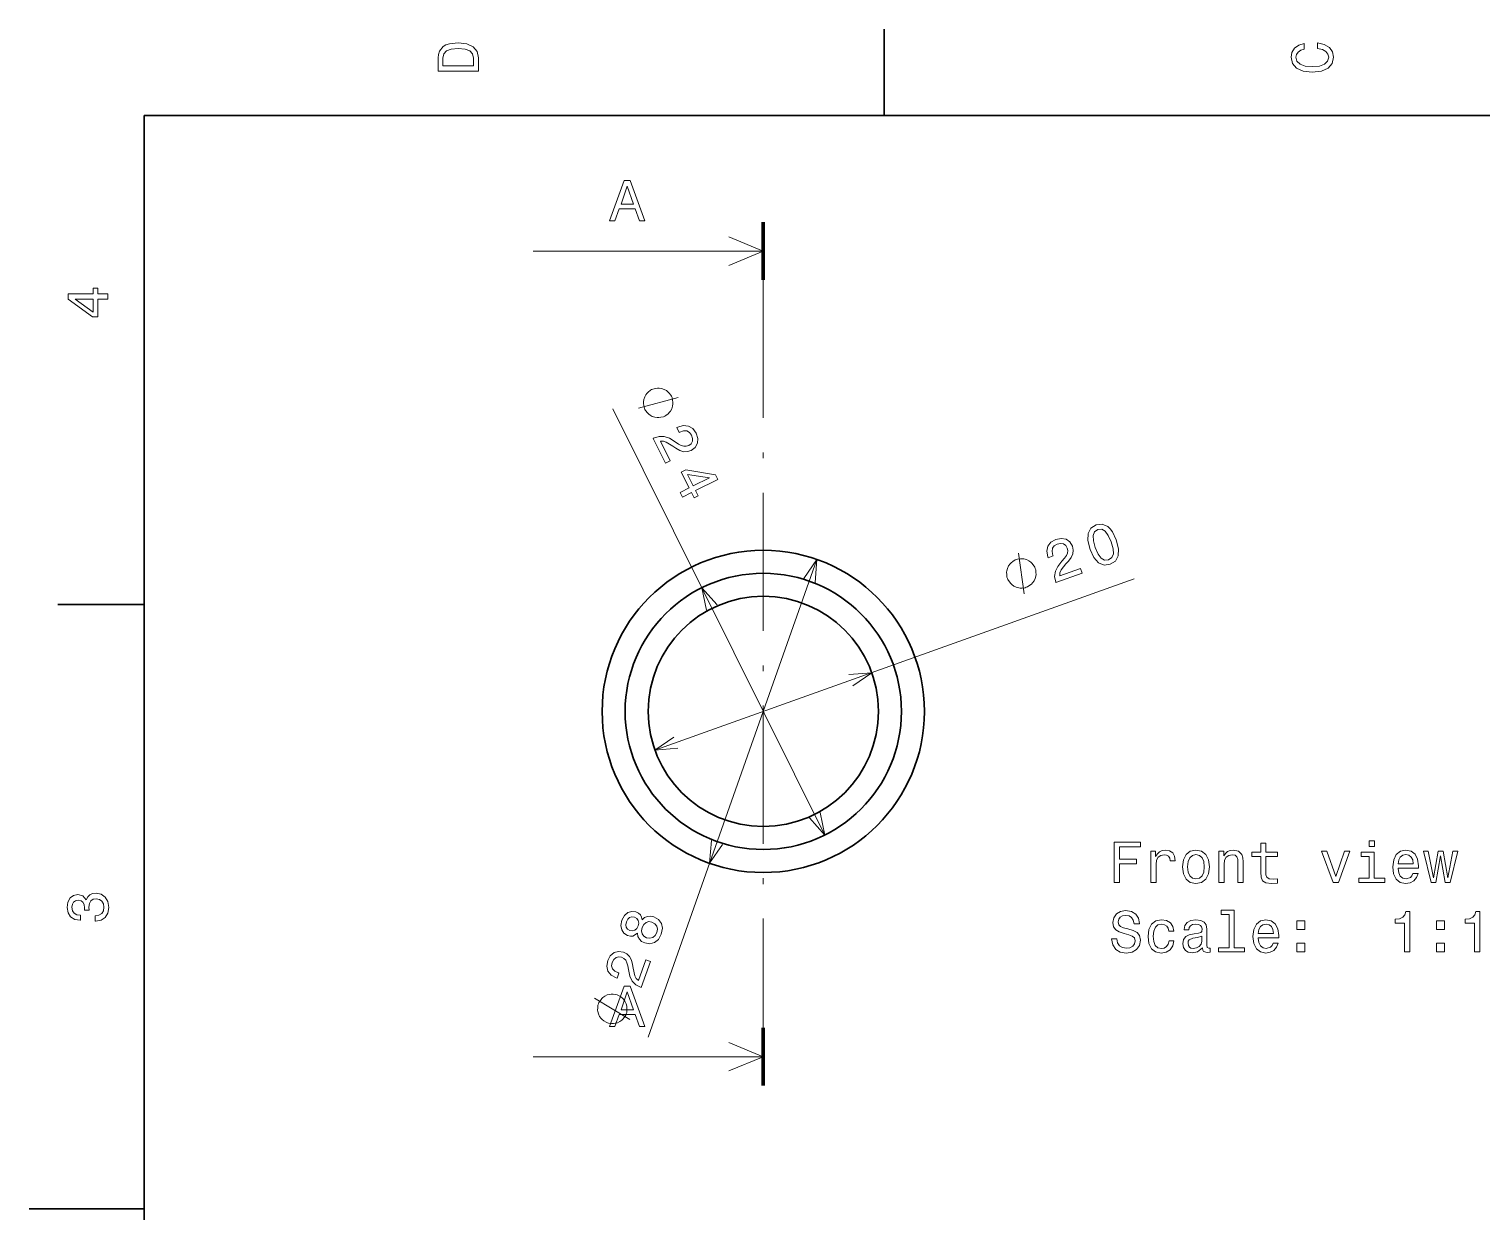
# Model space of a CAD drawing. Extents: x 0 to 297, y 0 to 210.
# Drawn here: x 0 to 126.2, y 104.7 to 207.5 of the extents above; entities that cross this region are included whole.
import ezdxf

# ---------------------------------------------------------------- set-up
doc = ezdxf.new("R2010")
doc.units = 0
doc.linetypes.add('DASHDOT', pattern=[18.5, 12, -3, 0.5, -3])

msp = doc.modelspace()

# ---------------------------------------------------------------- linework, layer by layer
at = {"color": 7, "lineweight": 35, "ltscale": 0.1875}
for p, q in [((74.300003, 200), (74.300003, 207.5)), ((10, 157.5), (2.5, 157.5))]:
    msp.add_line(p, q, dxfattribs=at)
at = {"color": 7, "lineweight": 35}
for p, q in [((287, 200), (10, 200)), ((10, 200), (10, 10))]:
    msp.add_line(p, q, dxfattribs=at)
at = {"color": 7, "lineweight": 100, "ltscale": 0.125}
for p, q in [((63.7854, 190.71138), (63.7854, 185.71138)), ((63.7854, 115.71138), (63.7854, 120.71138))]:
    msp.add_line(p, q, dxfattribs=at)
at = {"color": 7, "lineweight": 13}
for p, q in [((63.7854, 188.21138), (43.7854, 188.21138)), ((50.727905, 174.498596), (69.123779, 137.464203)), ((53.778294, 119.907715), (68.452171, 161.410675)), ((54.36821, 144.847382), (95.99334, 159.716675)), ((63.7854, 118.21138), (43.7854, 118.21138))]:
    msp.add_line(p, q, dxfattribs=at)
at = {"color": 7, "linetype": 'DASHDOT', "lineweight": 13}
msp.add_line((63.7854, 185.71138), (63.7854, 120.71138), dxfattribs=at)
at = {"color": 7, "lineweight": 35, "ltscale": 0.25}
msp.add_line((10, 105), (0, 105), dxfattribs=at)
at = {"color": 7, "lineweight": 13}
for points in [[(35.533215, 204.994965), (35.533215, 203.829971), (39.033215, 203.829971), (39.033215, 204.994965), (38.922264, 205.544678), (38.584366, 205.953171), (38.034657, 206.205338), (37.283215, 206.296112), (36.516644, 206.215424), (36.21405, 206.114563), (35.971977, 205.973343), (35.644165, 205.56485), (35.563473, 205.297562)], [(35.951801, 204.959656), (36.027451, 205.342941), (36.259438, 205.605194), (36.672985, 205.761536), (37.283215, 205.811966), (37.873272, 205.756485), (38.286816, 205.600143), (38.533936, 205.332855), (38.614628, 204.959656), (38.614628, 204.298996), (35.951801, 204.298996)], [(111.93206, 205.817017), (112.35569, 205.716141), (112.658287, 205.549713), (112.844887, 205.317734), (112.905403, 205.045395), (112.814629, 204.71759), (112.54229, 204.460388), (112.098488, 204.28891), (111.483215, 204.233429), (110.872986, 204.28891), (110.424141, 204.455338), (110.151802, 204.71254), (110.055984, 205.045395), (110.106415, 205.287476), (110.247627, 205.494247), (110.474571, 205.655624), (110.787247, 205.766571), (110.787247, 206.245682), (110.308144, 206.094391), (109.94503, 205.832138), (109.718086, 205.474075), (109.637398, 205.045395), (109.763474, 204.510818), (110.116501, 204.10231), (110.696472, 203.840057), (111.483215, 203.749283), (112.269958, 203.840057), (112.84993, 204.10231), (113.208, 204.510818), (113.329041, 205.045395), (113.233215, 205.51442), (112.965927, 205.892654), (112.527161, 206.159943), (111.93206, 206.301163)], [(50.437073, 190.83638), (50.901051, 190.83638), (51.269203, 191.865204), (52.66618, 191.865204), (53.034336, 190.83638), (53.508396, 190.83638), (52.227417, 194.341431), (51.713009, 194.341431)], [(51.430588, 192.293869), (51.970215, 193.837097), (52.509838, 192.293869)], [(6.833213, 184.02739), (6.833213, 184.481277), (5.965778, 184.481277), (5.965778, 184.98056), (5.56232, 184.98056), (5.56232, 184.481277), (3.408862, 184.481277), (3.408862, 184.022339), (5.521974, 182.489197), (5.965778, 182.489197), (5.965778, 184.02739)], [(5.56232, 182.912827), (3.993876, 184.02739), (5.56232, 184.02739)], [(55.228218, 173.868134), (55.332703, 173.920029), (55.515728, 174.07608), (55.646507, 174.206177), (55.725044, 174.310318), (55.829872, 174.492661), (55.908749, 174.727234), (55.935383, 174.935867), (55.935726, 175.066299), (55.910118, 175.248978), (55.858559, 175.483902), (55.80666, 175.588394), (55.754757, 175.692886), (55.598713, 175.8759), (55.46862, 176.006683), (55.364475, 176.08522), (55.182137, 176.190048), (54.947556, 176.268921), (54.738926, 176.295563), (54.60849, 176.295898), (54.425808, 176.270294), (54.190884, 176.218735), (54.086399, 176.16684), (53.981911, 176.114929), (53.798889, 175.958893), (53.66811, 175.828796), (53.589577, 175.724655), (53.484745, 175.542313), (53.405869, 175.307724), (53.379234, 175.099106), (53.378891, 174.968658), (53.404499, 174.78598), (53.456059, 174.551056), (53.507957, 174.446579), (53.55986, 174.342087), (53.715904, 174.159058), (53.846001, 174.02829), (53.950142, 173.949753), (54.132481, 173.844925), (54.367062, 173.766037), (54.575691, 173.73941), (54.706131, 173.739059), (54.888809, 173.764679), (55.123734, 173.816238)], [(54.233673, 171.936569), (55.303848, 169.782104), (55.692284, 169.975052), (54.846462, 171.677841), (55.105862, 171.688446), (55.362782, 171.613342), (55.932503, 171.271271), (56.200375, 171.072098), (56.542667, 170.870468), (56.873947, 170.770355), (57.201012, 170.780777), (57.526066, 170.885925), (57.867329, 171.151184), (58.059982, 171.511536), (58.08815, 171.930969), (57.947247, 172.384674), (57.655083, 172.780136), (57.279018, 173.00441), (56.83482, 173.048431), (56.351768, 172.89859), (56.288532, 172.867172), (56.492699, 172.456146), (56.528831, 172.474106), (56.856159, 172.586014), (57.14257, 172.576233), (57.383575, 172.453812), (57.561142, 172.221039), (57.646103, 171.936646), (57.629658, 171.686325), (57.516327, 171.472366), (57.317444, 171.317261), (57.093971, 171.245682), (56.875191, 171.243988), (56.64983, 171.312256), (56.415611, 171.44368), (56.13871, 171.638367), (55.638802, 171.94191), (55.185898, 172.105484), (54.732574, 172.111176), (54.247223, 171.943298)], [(56.566521, 167.240097), (56.76844, 166.833603), (57.545311, 167.219498), (57.767426, 166.772339), (58.128761, 166.951828), (57.906647, 167.398972), (59.835281, 168.356979), (59.631119, 168.76799), (57.05658, 169.201019), (56.659107, 169.003586), (57.343391, 167.625992)], [(57.208904, 168.803665), (59.109425, 168.50322), (57.704727, 167.805481)], [(92.171288, 162.290604), (92.508888, 161.570419), (92.922119, 161.118225), (93.393677, 160.922516), (93.924927, 160.994476), (94.376785, 161.273697), (94.617615, 161.723892), (94.646072, 162.333862), (94.455704, 163.106644), (94.115051, 163.820389), (93.919632, 164.082611), (93.70488, 164.279022), (93.233315, 164.474731), (92.705116, 164.409225), (92.250214, 164.12355), (92.011078, 163.66861), (91.977867, 163.056946)], [(89.213882, 159.418701), (91.479309, 160.227951), (91.333405, 160.636398), (89.542915, 159.996796), (89.562912, 160.255646), (89.667725, 160.501938), (90.07444, 161.027451), (90.303757, 161.270035), (90.544258, 161.586227), (90.682648, 161.903427), (90.710785, 162.229446), (90.644608, 162.564606), (90.421356, 162.934708), (90.086166, 163.168427), (89.672966, 163.245743), (89.205826, 163.15921), (88.77874, 162.915604), (88.51178, 162.568542), (88.415802, 162.132599), (88.507767, 161.635269), (88.531525, 161.568787), (88.963707, 161.723175), (88.950134, 161.761169), (88.877518, 162.09938), (88.920914, 162.38266), (89.070847, 162.60759), (89.322899, 162.756531), (89.615326, 162.807434), (89.861954, 162.761658), (90.061104, 162.623932), (90.191727, 162.408188), (90.236519, 162.177841), (90.212448, 161.960388), (90.118156, 161.744629), (89.960083, 161.527496), (89.734161, 161.275421), (89.373917, 160.814697), (89.158188, 160.384186), (89.09919, 159.934692), (89.208801, 159.432953)], [(92.627228, 162.453476), (92.459938, 163.041718), (92.431068, 163.497314), (92.558266, 163.815872), (92.845932, 164.01503), (93.189926, 164.041519), (93.490166, 163.875641), (93.7565, 163.504868), (93.999771, 162.943771), (94.168755, 162.350784), (94.197624, 161.895187), (94.070427, 161.57663), (93.785812, 161.383911), (93.438766, 161.350983), (93.138527, 161.516861), (92.872192, 161.887634)], [(87.412758, 160.633606), (87.373512, 160.743469), (87.240082, 160.943588), (87.126282, 161.08876), (87.032097, 161.179001), (86.863358, 161.304565), (86.639694, 161.410492), (86.435638, 161.461487), (86.306152, 161.477173), (86.121727, 161.473236), (85.88237, 161.449677), (85.772507, 161.410431), (85.662636, 161.371185), (85.462524, 161.237762), (85.317345, 161.123962), (85.227104, 161.02977), (85.101547, 160.861038), (84.995621, 160.63736), (84.944626, 160.433319), (84.928932, 160.303833), (84.932869, 160.1194), (84.956429, 159.880051), (84.995682, 159.770172), (85.034927, 159.660309), (85.16835, 159.460205), (85.28215, 159.315018), (85.376335, 159.224777), (85.545074, 159.099228), (85.768745, 158.993301), (85.972794, 158.942291), (86.10228, 158.926605), (86.286705, 158.930542), (86.526062, 158.954102), (86.635933, 158.993347), (86.745796, 159.032608), (86.945908, 159.166031), (87.091087, 159.279831), (87.181328, 159.374008), (87.306885, 159.542755), (87.412811, 159.766418), (87.463814, 159.970474), (87.4795, 160.09996), (87.475563, 160.284378), (87.452003, 160.523743)], [(94.269547, 133.354752), (94.738571, 133.354752), (94.738571, 134.963547), (96.211189, 134.963547), (96.211189, 135.382126), (94.738571, 135.382126), (94.738571, 136.431122), (96.549088, 136.431122), (96.549088, 136.854752), (94.269547, 136.854752)], [(106.998657, 135.593948), (106.998657, 134.23732), (107.028915, 133.798553), (107.170128, 133.495956), (107.452545, 133.319443), (107.931656, 133.258926), (108.456146, 133.284149), (108.456146, 133.667435), (108.072861, 133.637177), (107.724884, 133.677521), (107.538284, 133.803604), (107.457588, 134.015411), (107.442459, 134.312958), (107.442459, 135.593948), (108.456146, 135.593948), (108.456146, 135.972183), (107.442459, 135.972183), (107.442459, 136.763977), (106.998657, 136.763977), (106.998657, 135.972183), (106.232086, 135.972183), (106.232086, 135.593948)], [(116.883385, 136.975784), (116.414368, 136.975784), (116.414368, 136.471466), (116.883385, 136.471466)], [(97.461914, 133.354752), (97.905716, 133.354752), (97.905716, 134.903015), (97.951103, 135.276215), (98.087273, 135.543518), (98.309174, 135.704895), (98.606728, 135.760376), (98.828629, 135.725067), (98.995056, 135.624207), (99.095917, 135.452728), (99.131226, 135.220749), (99.58007, 135.220749), (99.519547, 135.629242), (99.353127, 135.921753), (99.075745, 136.098267), (98.697502, 136.158783), (98.4403, 136.118439), (98.218399, 136.017578), (98.021713, 135.8461), (97.865372, 135.61412), (97.865372, 136.062958), (97.461914, 136.062958)], [(100.200386, 134.706329), (100.281075, 134.091064), (100.513069, 133.637177), (100.881226, 133.354752), (101.375458, 133.258926), (101.864655, 133.354752), (102.232803, 133.632126), (102.464798, 134.086014), (102.550529, 134.706329), (102.464798, 135.321609), (102.232803, 135.780548), (101.864655, 136.057922), (101.375458, 136.158783), (100.881226, 136.057922), (100.513069, 135.775497), (100.281075, 135.321609)], [(100.654274, 134.71138), (100.699669, 135.165268), (100.840874, 135.493073), (101.067825, 135.694809), (101.375458, 135.765411), (101.678055, 135.694809), (101.904999, 135.498123), (102.046204, 135.165268), (102.096642, 134.71138), (102.046204, 134.252441), (101.904999, 133.919586), (101.678055, 133.717865), (101.375458, 133.652298), (101.067825, 133.717865), (100.840874, 133.919586), (100.699669, 134.252441)], [(103.367531, 133.354752), (103.81134, 133.354752), (103.81134, 134.918152), (103.856728, 135.276215), (104.002983, 135.538467), (104.229927, 135.69986), (104.532516, 135.760376), (104.774597, 135.709946), (104.925888, 135.573776), (105.001541, 135.346832), (105.026756, 135.044235), (105.026756, 133.354752), (105.470558, 133.354752), (105.470558, 135.13501), (105.450386, 135.493073), (105.359604, 135.790634), (105.062057, 136.062958), (104.598083, 136.158783), (104.340874, 136.123489), (104.124016, 136.027664), (103.937416, 135.866272), (103.791168, 135.649414), (103.791168, 136.062958), (103.367531, 136.062958)], [(113.28756, 133.354752), (113.756584, 133.354752), (114.745056, 136.062958), (114.286118, 136.062958), (113.524597, 133.879242), (112.74794, 136.062958), (112.283958, 136.062958)], [(116.868256, 133.727951), (116.868256, 135.972183), (115.728485, 135.972183), (115.728485, 135.593948), (116.424454, 135.593948), (116.424454, 133.727951), (115.51667, 133.727951), (115.51667, 133.354752), (117.786125, 133.354752), (117.786125, 133.727951)], [(118.935974, 134.580261), (120.711197, 134.580261), (120.716232, 134.787033), (120.635544, 135.367004), (120.413643, 135.80072), (120.060616, 136.062958), (119.591599, 136.158783), (119.13266, 136.057922), (118.77964, 135.775497), (118.552689, 135.316574), (118.472, 134.71138), (118.547653, 134.091064), (118.774597, 133.637177), (119.122574, 133.354752), (119.576469, 133.258926), (119.969841, 133.324493), (120.292603, 133.495956), (120.52964, 133.768295), (120.665802, 134.131409), (120.227043, 134.131409), (120.136261, 133.929672), (120.005142, 133.778381), (119.631943, 133.657349), (119.344482, 133.712814), (119.127625, 133.889328), (118.986412, 134.176804), (118.935974, 134.565125)], [(118.935974, 134.953461), (118.991455, 135.301437), (119.127625, 135.55864), (119.334396, 135.714981), (119.606728, 135.770462), (119.874016, 135.714981), (120.080788, 135.55864), (120.206871, 135.301437), (120.252258, 134.953461)], [(122.224159, 133.354752), (122.627617, 135.654465), (123.031082, 133.354752), (123.454712, 133.354752), (124.120415, 136.062958), (123.691742, 136.062958), (123.242889, 133.76326), (122.844482, 136.062958), (122.405716, 136.062958), (122.007301, 133.76326), (121.558456, 136.062958), (121.134827, 136.062958), (121.800529, 133.354752)], [(5.73379, 129.979111), (5.769093, 129.979111), (6.253242, 130.059799), (6.616354, 130.296829), (6.848343, 130.670029), (6.934078, 131.164276), (6.848343, 131.688766), (6.626441, 132.082138), (6.273415, 132.334305), (5.819525, 132.425079), (5.521974, 132.384735), (5.279899, 132.273788), (5.0933, 132.092224), (4.957133, 131.850143), (4.684798, 132.177963), (4.251081, 132.293961), (3.857709, 132.218307), (3.560158, 132.00145), (3.373559, 131.648422), (3.307997, 131.164276), (3.388689, 130.710388), (3.610591, 130.362396), (3.963617, 130.135452), (4.432637, 130.059799), (4.46794, 130.059799), (4.46794, 130.508652), (4.145173, 130.548996), (3.913184, 130.680115), (3.771974, 130.891937), (3.721542, 131.189484), (3.761888, 131.451736), (3.867795, 131.643372), (4.039265, 131.759369), (4.271254, 131.804764), (4.518372, 131.759369), (4.684798, 131.638336), (4.785663, 131.426514), (4.815922, 131.139053), (4.810879, 130.942368), (5.209294, 130.942368), (5.199208, 131.189484), (5.244596, 131.507217), (5.365634, 131.744247), (5.56232, 131.885452), (5.819525, 131.935883), (6.112032, 131.880417), (6.328891, 131.734161), (6.465058, 131.502167), (6.510447, 131.194534), (6.460014, 130.876801), (6.308718, 130.644821), (6.066643, 130.498566), (5.73379, 130.443085)], [(52.84623, 128.929749), (52.893627, 128.640198), (53.020226, 128.408203), (53.216225, 128.221222), (53.484989, 128.08876), (53.935062, 128.015213), (54.340477, 128.117935), (54.67577, 128.400574), (54.928074, 128.856995), (55.017036, 129.365799), (54.933907, 129.796387), (54.683159, 130.131104), (54.288563, 130.361542), (53.994579, 130.422699), (53.726292, 130.405212), (53.480335, 130.299606), (53.263145, 130.108948), (53.216278, 130.339478), (53.106438, 130.528091), (52.944824, 130.676163), (52.721928, 130.787079), (52.357441, 130.830353), (52.015812, 130.726471), (51.725571, 130.465347), (51.509384, 130.065704), (51.424648, 129.614243), (51.486259, 129.228714), (51.684998, 128.928436), (51.997368, 128.737762), (52.238758, 128.679153), (52.457527, 128.692749)], [(52.195114, 129.17601), (51.999352, 129.288025), (51.878036, 129.45929), (51.842068, 129.675278), (51.889763, 129.931213), (52.01186, 130.155518), (52.175591, 130.300888), (52.377602, 130.357849), (52.601944, 130.326675), (52.800777, 130.208221), (52.926849, 130.035278), (52.972328, 129.815933), (52.921555, 129.566422), (52.797779, 129.337372), (52.629292, 129.19368), (52.422527, 129.138397)], [(94.506584, 128.462814), (94.047646, 128.462814), (94.148514, 127.928238), (94.400673, 127.534866), (94.789001, 127.297836), (95.313499, 127.212105), (95.832954, 127.292793), (96.221283, 127.514694), (96.468399, 127.862679), (96.559174, 128.321609), (96.483528, 128.735153), (96.271713, 129.002441), (95.928772, 129.178955), (95.469841, 129.310089), (95.076469, 129.405899), (94.81926, 129.516861), (94.673012, 129.678238), (94.627617, 129.930405), (94.673012, 130.157349), (94.804131, 130.328812), (95.005859, 130.444809), (95.283241, 130.485153), (95.565659, 130.434723), (95.78756, 130.298553), (95.933815, 130.071609), (96.004417, 129.763977), (96.463356, 129.763977), (96.463356, 129.774063), (96.38266, 130.248123), (96.14563, 130.601151), (95.77243, 130.823059), (95.268112, 130.898697), (94.814217, 130.823059), (94.461189, 130.611237), (94.234245, 130.283432), (94.153557, 129.859802), (94.219116, 129.481552), (94.410759, 129.22435), (94.713356, 129.052872), (95.1269, 128.921753), (95.5354, 128.805756), (95.84304, 128.694809), (96.02964, 128.533432), (96.0952, 128.271179), (96.034683, 128.003891), (95.878342, 127.802162), (95.641312, 127.676079), (95.333672, 127.635735), (94.99073, 127.691208), (94.728485, 127.852592), (94.562057, 128.114838)], [(99.020271, 129.118439), (99.45903, 129.118439), (99.368256, 129.521896), (99.151398, 129.83963), (98.813499, 130.036316), (98.374741, 130.111954), (97.890587, 130.011093), (97.52243, 129.728668), (97.290443, 129.269745), (97.209755, 128.654465), (97.2854, 128.044235), (97.512344, 127.59034), (97.870415, 127.307922), (98.359612, 127.212105), (98.793327, 127.28775), (99.131226, 127.499565), (99.363213, 127.83242), (99.464073, 128.276215), (99.040443, 128.276215), (98.964798, 127.993805), (98.823586, 127.781982), (98.621857, 127.650864), (98.374741, 127.610519), (98.067101, 127.676079), (97.8452, 127.877808), (97.70903, 128.205612), (97.663643, 128.669586), (97.70903, 129.123489), (97.850243, 129.451294), (98.077187, 129.65303), (98.374741, 129.723633), (98.636986, 129.678238), (98.833672, 129.562241), (98.964798, 129.370605)], [(101.9403, 127.66095), (101.9403, 127.645821), (101.965515, 127.47435), (102.041168, 127.35331), (102.358887, 127.257492), (102.606003, 127.297836), (102.606003, 127.640778), (102.500099, 127.625648), (102.358887, 127.691208), (102.333672, 127.892937), (102.333672, 129.294952), (102.273155, 129.65303), (102.096642, 129.905182), (101.789001, 130.056488), (101.355286, 130.111954), (100.931656, 130.051437), (100.618973, 129.879974), (100.422287, 129.612671), (100.356728, 129.259659), (100.356728, 129.229385), (100.755142, 129.229385), (100.790443, 129.441208), (100.901398, 129.592499), (101.082954, 129.683289), (101.340157, 129.718582), (101.587273, 129.693375), (101.763786, 129.617722), (101.869698, 129.486603), (101.904999, 129.305038), (101.884827, 129.093231), (101.804131, 128.98732), (101.602402, 128.93689), (101.224159, 128.896545), (100.790443, 128.805756), (100.482803, 128.644379), (100.301254, 128.392212), (100.245773, 128.019012), (100.296204, 127.686165), (100.452545, 127.439049), (100.704712, 127.282707), (101.052689, 127.227234), (101.521713, 127.333138)], [(104.250099, 130.555756), (104.250099, 127.681122), (103.337273, 127.681122), (103.337273, 127.307922), (105.601685, 127.307922), (105.601685, 127.681122), (104.693901, 127.681122), (104.693901, 130.928955), (103.554131, 130.928955), (103.554131, 130.555756)], [(106.791885, 128.533432), (108.567101, 128.533432), (108.572144, 128.740204), (108.491455, 129.320175), (108.269547, 129.753891), (107.916527, 130.016129), (107.447502, 130.111954), (106.988571, 130.011093), (106.635544, 129.728668), (106.4086, 129.269745), (106.327911, 128.664551), (106.403557, 128.044235), (106.630501, 127.59034), (106.978485, 127.307922), (107.432373, 127.212105), (107.825745, 127.277664), (108.148514, 127.449135), (108.385544, 127.721466), (108.521713, 128.084579), (108.082954, 128.084579), (107.992172, 127.882851), (107.861046, 127.731552), (107.487854, 127.610519), (107.200386, 127.665993), (106.983528, 127.842506), (106.842316, 128.129974), (106.791885, 128.518295)], [(110.135544, 129.264694), (110.831512, 129.264694), (110.831512, 130.016129), (110.135544, 130.016129)], [(119.500816, 127.307922), (119.959755, 127.307922), (119.959755, 130.833145), (119.616814, 130.833145), (119.526031, 130.525497), (119.344482, 130.318726), (119.067101, 130.197693), (118.683815, 130.157349), (118.683815, 129.799271), (119.500816, 129.799271)], [(122.279633, 129.264694), (122.975601, 129.264694), (122.975601, 130.016129), (122.279633, 130.016129)], [(125.572861, 127.307922), (126.031799, 127.307922), (126.031799, 130.833145), (125.688858, 130.833145), (125.598083, 130.525497), (125.416519, 130.318726), (125.139145, 130.197693), (124.755859, 130.157349), (124.755859, 129.799271), (125.572861, 129.799271)], [(53.636868, 128.548584), (53.399994, 128.680481), (53.258553, 128.885605), (53.210579, 129.14328), (53.268654, 129.443695), (53.410633, 129.709106), (53.609909, 129.879364), (53.84885, 129.949997), (54.117664, 129.908447), (54.37188, 129.765076), (54.52758, 129.554901), (54.585064, 129.293869), (54.528671, 128.998199), (54.385014, 128.728043), (54.176228, 128.561157), (53.923019, 128.495544)], [(106.791885, 128.906631), (106.847359, 129.254608), (106.983528, 129.51181), (107.1903, 129.668152), (107.462631, 129.723633), (107.729927, 129.668152), (107.936699, 129.51181), (108.062775, 129.254608), (108.10817, 128.906631)], [(101.88987, 128.256042), (101.829346, 127.993805), (101.667969, 127.792068), (101.425888, 127.66095), (101.128342, 127.615562), (100.936699, 127.640778), (100.800529, 127.721466), (100.714798, 127.862679), (100.689575, 128.059357), (100.709755, 128.23587), (100.790443, 128.361954), (101.113213, 128.503174), (101.521713, 128.56369), (101.88987, 128.684723)], [(110.135544, 127.307922), (110.831512, 127.307922), (110.831512, 128.059357), (110.135544, 128.059357)], [(122.279633, 127.307922), (122.975601, 127.307922), (122.975601, 128.059357), (122.279633, 128.059357)], [(53.177418, 124.208099), (53.979309, 126.476135), (53.570396, 126.620705), (52.936619, 124.828156), (52.748444, 125.007019), (52.623528, 125.243752), (52.472542, 125.890892), (52.429085, 126.221855), (52.335583, 126.607964), (52.176857, 126.915489), (51.941711, 127.143059), (51.639954, 127.303238), (51.211971, 127.363617), (50.819145, 127.251099), (50.498405, 126.979362), (50.270737, 126.562386), (50.190182, 126.077347), (50.290936, 125.65123), (50.568535, 125.301674), (51.01236, 125.059166), (51.078926, 125.035629), (51.231907, 125.468315), (51.193871, 125.481766), (50.885674, 125.638878), (50.693325, 125.851311), (50.613457, 126.109558), (50.656979, 126.399078), (50.802032, 126.658043), (50.993191, 126.820473), (51.225697, 126.888046), (51.475494, 126.85321), (51.682446, 126.742599), (51.835941, 126.5867), (51.94381, 126.37738), (52.012482, 126.117737), (52.065453, 125.783417), (52.195499, 125.213211), (52.393318, 124.774185), (52.704773, 124.444748), (53.163155, 124.213142)], [(50.437073, 120.83638), (50.901051, 120.83638), (51.269203, 121.865196), (52.66618, 121.865196), (53.034336, 120.83638), (53.508396, 120.83638), (52.227417, 124.341423), (51.713009, 124.341423)], [(51.430588, 122.293869), (51.970215, 123.837097), (52.509838, 122.293869)], [(51.098343, 123.577614), (50.98835, 123.616501), (50.748917, 123.639282), (50.56448, 123.642624), (50.43504, 123.626511), (50.231159, 123.574852), (50.007835, 123.468201), (49.839504, 123.342094), (49.745621, 123.251549), (49.632286, 123.106003), (49.499512, 122.905457), (49.460621, 122.795464), (49.42173, 122.685471), (49.398949, 122.446037), (49.395611, 122.261597), (49.41172, 122.132164), (49.463379, 121.928284), (49.570034, 121.704956), (49.696136, 121.536629), (49.786686, 121.442741), (49.932232, 121.329407), (50.132774, 121.196632), (50.242767, 121.157745), (50.35276, 121.118851), (50.592194, 121.096069), (50.77663, 121.092728), (50.906071, 121.108841), (51.109951, 121.1605), (51.333275, 121.267151), (51.501606, 121.393257), (51.595493, 121.48381), (51.708824, 121.629349), (51.841602, 121.829895), (51.880489, 121.939888), (51.91938, 122.049881), (51.942162, 122.289314), (51.945499, 122.473755), (51.929394, 122.603195), (51.877735, 122.807068), (51.771076, 123.030396), (51.644974, 123.19873), (51.554428, 123.292618), (51.408882, 123.405945), (51.208336, 123.538719)]]:
    msp.add_lwpolyline(points, close=True, dxfattribs=at)
for points in [[(60.7854, 186.968735), (63.7854, 188.21138), (60.7854, 189.454025)], [(52.934311, 174.552429), (56.380306, 175.482544)], [(86.463318, 158.436142), (85.945114, 161.967636)], [(68.296242, 159.416763), (68.452171, 161.410675), (67.320175, 159.761856)], [(59.770027, 157.458664), (58.447021, 158.958557), (58.842838, 156.998108)], [(71.557465, 150.438034), (73.202591, 151.575378), (71.209198, 151.412979)], [(56.013336, 145.984726), (54.36821, 144.847382), (56.361603, 145.009781)], [(67.800774, 138.964096), (69.123779, 137.464203), (68.727966, 139.424652)], [(59.274563, 137.005997), (59.118629, 135.012085), (60.250626, 136.660904)], [(52.203796, 121.454346), (49.137314, 123.281006)], [(60.7854, 116.968735), (63.7854, 118.21138), (60.7854, 119.454025)]]:
    msp.add_lwpolyline(points, dxfattribs=at)
at = {"color": 7, "lineweight": 35}
for radius in [14, 12, 10]:
    msp.add_circle((63.7854, 148.21138), radius, dxfattribs=at)

doc.saveas('drawing.dxf')
